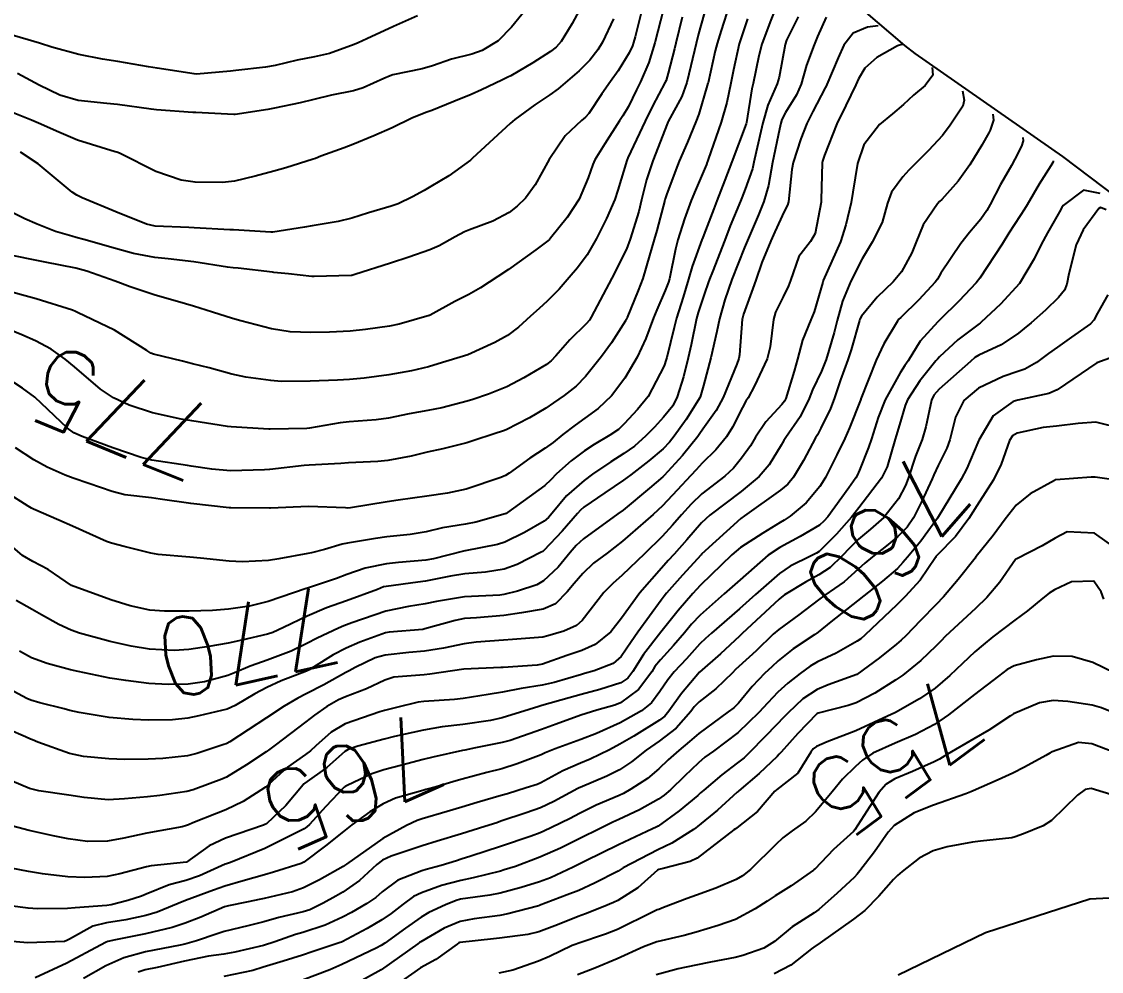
# Model space of a CAD drawing. Header units: metres. Extents: x 318500 to 325275, y 7408834 to 7428799.
# Drawn here: x 322456.4 to 322511.4, y 7422252.8 to 7422301.2 of the extents above; entities that cross this region are included whole.
import ezdxf
from ezdxf.enums import TextEntityAlignment as Align

# ---------------------------------------------------------------- set-up
doc = ezdxf.new("R2010")
doc.units = ezdxf.units.M
doc.header["$MEASUREMENT"] = 0
for name, color, linetype in [('Area', 45, 'Continuous'), ('Cotas', 45, 'Continuous'), ('Curvas de Nivel 1m', 11, 'Continuous'), ('Curvas de Nivel 5m', 15, 'Continuous'), ('Hidrografia', 140, 'Continuous'), ('Vias Primárias', 230, 'Continuous')]:
    doc.layers.add(name, color=color, linetype=linetype)
doc.styles.add('Style-STANDARD', font='STANDARD.shx')

msp = doc.modelspace()

# ---------------------------------------------------------------- linework, layer by layer
at = {"layer": 'Area'}
msp.add_lwpolyline([(322465.847, 7422328.513), (322476.306, 7422319.889), (322478.388, 7422318.605), (322488.464, 7422310.083), (322498.589, 7422302.351), (322501.37, 7422299.96), (322501.89, 7422299.551), (322509.418, 7422294.309), (322516.441, 7422288.995)], dxfattribs=at)
at = {"layer": 'Curvas de Nivel 1m', "flags": 128}
for points, elevation in [([(322491.314, 7422302.061), (322490.881, 7422300.558), (322490.763, 7422300.066), (322490.505, 7422298.916), (322490.3, 7422298.07), (322490.042, 7422297.36), (322489.34, 7422296.08), (322489.33, 7422296.059), (322489.309, 7422296.01), (322488.562, 7422294.091), (322488.248, 7422293.123), (322487.996, 7422292.099), (322487.847, 7422291.505), (322487.417, 7422290.107), (322487.225, 7422289.589), (322486.485, 7422288.121), (322486.039, 7422287.286), (322485.431, 7422286.136), (322485.334, 7422285.981), (322485.175, 7422285.792), (322484.341, 7422284.97), (322483.635, 7422284.155), (322483.397, 7422283.908), (322483.146, 7422283.721), (322482.005, 7422283.043), (322481.134, 7422282.585), (322480.202, 7422282.204), (322479.403, 7422281.939), (322479.125, 7422281.854), (322477.831, 7422281.522), (322477.117, 7422281.378), (322476.167, 7422281.202), (322475.111, 7422280.989), (322474.484, 7422280.905), (322473.108, 7422280.801), (322472.663, 7422280.748), (322471.102, 7422280.475), (322470.965, 7422280.459), (322469.101, 7422280.426), (322469.025, 7422280.428), (322467.102, 7422280.541), (322466.924, 7422280.56), (322465.107, 7422280.854), (322464.57, 7422280.946), (322463.113, 7422281.266), (322461.921, 7422281.645), (322461.123, 7422282.02), (322460.461, 7422282.467), (322459.141, 7422283.594), (322458.656, 7422283.998), (322457.95, 7422284.498), (322457.156, 7422284.923), (322456.45, 7422285.231), (322455.168, 7422285.749)], 776), ([(322488.083, 7422302.1), (322487.666, 7422300.399), (322487.586, 7422300.107), (322487.533, 7422299.942), (322487.362, 7422299.583), (322486.796, 7422298.671), (322486.413, 7422298.124), (322485.972, 7422297.489), (322485.315, 7422296.496), (322485.146, 7422296.308), (322484.928, 7422296.144), (322484.096, 7422295.358), (322483.29, 7422294.16), (322482.574, 7422292.867), (322482.091, 7422292.178), (322481.665, 7422291.773), (322481.249, 7422291.46), (322480.426, 7422291.018), (322479.235, 7422290.572), (322478.983, 7422290.473), (322478.505, 7422290.227), (322477.695, 7422289.766), (322477.223, 7422289.549), (322476.146, 7422289.183), (322475.216, 7422288.872), (322473.4, 7422288.297), (322473.257, 7422288.251), (322473.209, 7422288.244), (322471.325, 7422288.202), (322471.208, 7422288.204), (322470.032, 7422288.338), (322469.273, 7422288.411), (322469.211, 7422288.419), (322467.462, 7422288.626), (322467.213, 7422288.646), (322466.917, 7422288.679), (322465.215, 7422288.949), (322463.899, 7422289.101), (322463.217, 7422289.175), (322462.146, 7422289.373), (322461.222, 7422289.618), (322459.615, 7422290.087), (322459.227, 7422290.192), (322458.995, 7422290.25), (322458.176, 7422290.496), (322457.235, 7422290.869), (322456.616, 7422291.143), (322455.249, 7422291.789)], 779), ([(322494.872, 7422302.008), (322494.535, 7422301.166), (322494.104, 7422300.019), (322493.953, 7422299.429), (322493.668, 7422298.025), (322493.611, 7422297.751), (322493.324, 7422296.03), (322493.309, 7422295.968), (322492.582, 7422294.041), (322492.221, 7422293.101), (322491.819, 7422292.052), (322491.663, 7422291.645), (322491.237, 7422290.537), (322491.103, 7422290.191), (322491.054, 7422290.062), (322490.573, 7422288.71), (322490.388, 7422288.068), (322490.117, 7422287.15), (322489.774, 7422286.074), (322489.644, 7422285.604), (322489.272, 7422284.079), (322489.247, 7422283.981), (322489.146, 7422283.658), (322488.322, 7422282.092), (322487.787, 7422281.433), (322487.109, 7422280.697), (322486.813, 7422280.406), (322486.384, 7422280.121), (322485.577, 7422279.648), (322485.088, 7422279.332), (322484.412, 7422278.815), (322483.669, 7422278.154), (322483.372, 7422277.852), (322483.064, 7422277.569), (322481.178, 7422276.188), (322481.096, 7422276.142), (322481.049, 7422276.121), (322479.551, 7422275.704), (322479.041, 7422275.603), (322477.87, 7422275.4), (322477.035, 7422275.209), (322476.212, 7422275.073), (322475.03, 7422274.947), (322474.448, 7422274.86), (322473.025, 7422274.622), (322472.756, 7422274.571), (322471.856, 7422274.312), (322471.202, 7422274.133), (322471.017, 7422274.094), (322469.526, 7422273.829), (322469.011, 7422273.751), (322467.693, 7422273.686), (322467.01, 7422273.706), (322465.541, 7422273.866), (322465.013, 7422273.92), (322463.39, 7422274.049), (322463.015, 7422274.112), (322461.661, 7422274.45), (322461.022, 7422274.623), (322460.773, 7422274.713), (322459.035, 7422275.5), (322458.347, 7422275.798), (322457.048, 7422276.362), (322456.951, 7422276.414), (322456.787, 7422276.514), (322455.712, 7422277.186)], 773), ([(322489.106, 7422301.803), (322488.662, 7422300.091), (322488.358, 7422299.092), (322487.937, 7422298.101), (322487.741, 7422297.697), (322487.321, 7422296.858), (322487.043, 7422296.385), (322486.87, 7422296.117), (322486.119, 7422294.948), (322485.621, 7422294.135), (322485.518, 7422293.905), (322485.276, 7422293.227), (322484.957, 7422292.451), (322484.81, 7422292.144), (322484.201, 7422291.196), (322483.359, 7422290.159), (322483.3, 7422290.088), (322483.229, 7422290.023), (322482.611, 7422289.556), (322481.214, 7422288.555), (322480.684, 7422288.198), (322479.791, 7422287.621), (322479.196, 7422287.289), (322478.494, 7422286.923), (322477.236, 7422286.239), (322477.2, 7422286.22), (322477.18, 7422286.214), (322475.662, 7422285.774), (322475.171, 7422285.674), (322473.949, 7422285.508), (322473.167, 7422285.423), (322472.113, 7422285.363), (322471.166, 7422285.355), (322470.113, 7422285.388), (322469.168, 7422285.531), (322467.605, 7422285.942), (322467.175, 7422286.069), (322466.154, 7422286.39), (322465.184, 7422286.693), (322464.79, 7422286.802), (322463.193, 7422287.268), (322461.974, 7422287.673), (322461.202, 7422287.959), (322459.772, 7422288.474), (322459.211, 7422288.623), (322457.647, 7422288.936), (322457.215, 7422289.02), (322455.965, 7422289.276)], 778), ([(322485.045, 7422302.143), (322484.461, 7422301.068), (322483.893, 7422300.155), (322483.645, 7422299.878), (322483.362, 7422299.659), (322482.452, 7422299.075), (322481.343, 7422298.419), (322481.191, 7422298.344), (322480.888, 7422298.197), (322479.852, 7422297.692), (322479.329, 7422297.469), (322478.444, 7422297.108), (322477.316, 7422296.648), (322477.019, 7422296.54), (322476.297, 7422296.255), (322475.305, 7422295.771), (322474.375, 7422295.358), (322473.296, 7422294.919), (322472.852, 7422294.747), (322471.678, 7422294.316), (322471.398, 7422294.21), (322471.288, 7422294.174), (322469.891, 7422293.731), (322469.278, 7422293.557), (322468.332, 7422293.306), (322467.27, 7422293.055), (322466.668, 7422292.987), (322465.269, 7422293.007), (322464.571, 7422293.11), (322463.277, 7422293.552), (322461.462, 7422294.457), (322461.35, 7422294.519), (322461.291, 7422294.533), (322461.199, 7422294.552), (322459.297, 7422295.145), (322458.345, 7422295.538), (322457.305, 7422296.005), (322456.942, 7422296.151), (322456.024, 7422296.529)], 781), ([(322482.433, 7422302.174), (322481.377, 7422300.884), (322480.692, 7422300.2), (322479.878, 7422299.696), (322479.359, 7422299.513), (322478.324, 7422299.262), (322477.35, 7422298.929), (322476.826, 7422298.77), (322475.343, 7422298.465), (322475.195, 7422298.419), (322474.884, 7422298.277), (322473.822, 7422297.803), (322473.33, 7422297.655), (322472.215, 7422297.422), (322471.323, 7422297.211), (322470.616, 7422297.035), (322469.316, 7422296.76), (322468.966, 7422296.704), (322467.311, 7422296.448), (322467.244, 7422296.447), (322465.312, 7422296.539), (322465.162, 7422296.552), (322463.314, 7422296.683), (322463.033, 7422296.716), (322461.317, 7422296.954), (322460.777, 7422297.006), (322459.32, 7422297.15), (322458.388, 7422297.43), (322457.332, 7422297.946), (322456.242, 7422298.526)], 782), ([(322490.061, 7422301.396), (322489.734, 7422300.076), (322489.662, 7422299.781), (322489.347, 7422298.554), (322489.24, 7422298.183), (322489.199, 7422298.082), (322488.547, 7422296.866), (322488.17, 7422296.097), (322487.291, 7422294.235), (322487.242, 7422294.111), (322486.79, 7422292.594), (322486.631, 7422292.119), (322486.214, 7422291.157), (322485.706, 7422290.133), (322485.222, 7422289.302), (322484.724, 7422288.636), (322484.307, 7422288.149), (322483.796, 7422287.56), (322483.192, 7422286.942), (322482.781, 7422286.571), (322482.341, 7422286.173), (322481.73, 7422285.623), (322481.165, 7422285.196), (322480.52, 7422284.839), (322479.15, 7422284.22), (322477.634, 7422283.747), (322477.144, 7422283.602), (322476.28, 7422283.391), (322475.139, 7422283.188), (322473.874, 7422283.026), (322473.137, 7422282.957), (322472.524, 7422282.918), (322471.136, 7422282.878), (322469.653, 7422282.86), (322469.135, 7422282.9), (322467.849, 7422283.081), (322467.138, 7422283.229), (322465.987, 7422283.546), (322465.144, 7422283.763), (322464.626, 7422283.889), (322463.148, 7422284.245), (322463.018, 7422284.302), (322462.812, 7422284.435), (322461.165, 7422285.476), (322459.282, 7422286.375), (322459.179, 7422286.419), (322459.034, 7422286.482), (322457.188, 7422287.058), (322456.448, 7422287.265), (322455.196, 7422287.598)], 777), ([(322476.595, 7422301.465), (322475.377, 7422300.921), (322474.018, 7422300.29), (322473.569, 7422300.095), (322473.366, 7422300.011), (322472.118, 7422299.553), (322471.356, 7422299.38), (322470.473, 7422299.213), (322469.349, 7422298.94), (322468.853, 7422298.852), (322467.345, 7422298.684), (322467.071, 7422298.656), (322465.342, 7422298.504), (322465.234, 7422298.51), (322463.346, 7422298.798), (322462.906, 7422298.877), (322461.35, 7422299.139), (322460.566, 7422299.254), (322459.355, 7422299.493), (322457.988, 7422299.873), (322457.363, 7422300.068), (322455.794, 7422300.534)], 783), ([(322495.961, 7422301.417), (322495.372, 7422300.221), (322495.298, 7422300.001), (322495.001, 7422298.35), (322494.889, 7422298.007), (322494.421, 7422296.916), (322494.167, 7422296.017), (322493.819, 7422294.546), (322493.71, 7422294.024), (322493.631, 7422293.678), (322493.269, 7422292.639), (322493.095, 7422292.2), (322493.026, 7422292.034), (322492.506, 7422290.776), (322492.221, 7422290.045), (322491.593, 7422288.433), (322491.448, 7422288.056), (322491.386, 7422287.879), (322491.199, 7422287.339), (322490.876, 7422286.372), (322490.792, 7422286.064), (322490.508, 7422284.719), (322490.361, 7422284.068), (322490.126, 7422283.085), (322489.809, 7422282.073), (322489.575, 7422281.624), (322489.114, 7422281.036), (322488.654, 7422280.54), (322488.216, 7422280.093), (322487.627, 7422279.567), (322487.086, 7422279.186), (322486.426, 7422278.774), (322485.502, 7422278.134), (322485.067, 7422277.813), (322484.171, 7422277.037), (322483.438, 7422276.156), (322483.263, 7422275.941), (322483.044, 7422275.752), (322482.033, 7422275.177), (322481.027, 7422274.686), (322480.654, 7422274.567), (322479.02, 7422274.245), (322478.997, 7422274.243), (322478.932, 7422274.221), (322477.412, 7422273.838), (322477.013, 7422273.77), (322475.623, 7422273.649), (322475.01, 7422273.582), (322473.932, 7422273.36), (322473.001, 7422273.029), (322472.468, 7422272.835), (322470.99, 7422272.34), (322470.933, 7422272.321), (322468.983, 7422271.666), (322468.035, 7422271.418), (322466.979, 7422271.262), (322466.165, 7422271.202), (322464.978, 7422271.165), (322463.721, 7422271.162), (322462.978, 7422271.223), (322461.966, 7422271.431), (322460.983, 7422271.744), (322458.99, 7422272.48), (322457.789, 7422273.286), (322457.008, 7422273.691), (322456.498, 7422274.004), (322455.887, 7422274.527)], 772), ([(322493.383, 7422301.32), (322492.962, 7422300.036), (322492.669, 7422298.721), (322492.54, 7422298.042), (322492.323, 7422297.047), (322492.039, 7422296.049), (322491.385, 7422294.152), (322491.351, 7422294.059), (322491.334, 7422294.015), (322491.288, 7422293.9), (322490.737, 7422292.597), (322490.523, 7422292.067), (322490.176, 7422291.14), (322489.836, 7422290.074), (322489.711, 7422289.59), (322489.409, 7422288.078), (322489.367, 7422287.919), (322489.201, 7422287.492), (322488.762, 7422286.511), (322488.596, 7422286.089), (322488.211, 7422285.047), (322487.765, 7422284.101), (322487.139, 7422283.03), (322486.456, 7422282.12), (322485.775, 7422281.475), (322485.113, 7422280.985), (322484.616, 7422280.636), (322483.993, 7422280.151), (322483.495, 7422279.754), (322483.089, 7422279.457), (322482.305, 7422278.948), (322481.255, 7422278.187), (322481.069, 7422278.069), (322480.836, 7422277.962), (322479.062, 7422277.378), (322478.118, 7422277.17), (322477.058, 7422277.013), (322475.613, 7422276.819), (322475.055, 7422276.737), (322473.187, 7422276.433), (322473.051, 7422276.417), (322472.932, 7422276.421), (322471.052, 7422276.491), (322469.118, 7422276.416), (322469.051, 7422276.414), (322467.09, 7422276.419), (322467.05, 7422276.418), (322467.008, 7422276.423), (322465.052, 7422276.639), (322463.503, 7422276.871), (322463.055, 7422276.934), (322461.701, 7422277.095), (322461.058, 7422277.253), (322459.871, 7422277.662), (322459.065, 7422277.941), (322458.667, 7422278.087), (322457.74, 7422278.5), (322457.075, 7422278.862), (322456.134, 7422279.475)], 774), ([(322497.384, 7422301.406), (322496.952, 7422300.407), (322496.767, 7422299.986), (322496.392, 7422298.952), (322496.12, 7422297.992), (322495.884, 7422297.442), (322495.318, 7422296.541), (322495.131, 7422296.185), (322495.074, 7422296.004), (322495.005, 7422295.703), (322494.661, 7422294.009), (322494.453, 7422292.832), (322494.221, 7422292.016), (322493.937, 7422291.333), (322493.381, 7422290.028), (322493.226, 7422289.674), (322492.579, 7422288.039), (322492.233, 7422287.006), (322491.966, 7422286.048), (322491.823, 7422285.398), (322491.519, 7422284.054), (322491.136, 7422282.657), (322491.013, 7422282.18), (322490.967, 7422282.062), (322490.254, 7422280.927), (322489.659, 7422280.074), (322489.411, 7422279.761), (322489.09, 7422279.43), (322488.361, 7422278.81), (322487.442, 7422278.104), (322487.067, 7422277.83), (322486.13, 7422277.193), (322485.053, 7422276.461), (322484.879, 7422276.314), (322484.729, 7422276.143), (322483.953, 7422275.234), (322483.021, 7422274.248), (322482.974, 7422274.208), (322482.883, 7422274.162), (322481.656, 7422273.534), (322481.007, 7422273.308), (322480.049, 7422273.16), (322479.003, 7422273.066), (322478.276, 7422272.953), (322476.997, 7422272.699), (322476.599, 7422272.643), (322474.992, 7422272.43), (322474.864, 7422272.4), (322474.563, 7422272.276), (322472.984, 7422271.686), (322471.96, 7422271.331), (322470.976, 7422270.915), (322469.778, 7422270.338), (322469.226, 7422270.086), (322468.965, 7422270), (322467.645, 7422269.685), (322466.957, 7422269.533), (322465.973, 7422269.372), (322464.952, 7422269.208), (322464.205, 7422269.157), (322462.952, 7422269.234), (322462.017, 7422269.381), (322460.958, 7422269.629), (322459.386, 7422270.054), (322458.966, 7422270.196), (322458.337, 7422270.489), (322457.455, 7422270.983), (322456.977, 7422271.26), (322456.165, 7422271.705)], 771), ([(322501.27, 7422300.01), (322501.235, 7422300), (322501.021, 7422299.933), (322499.957, 7422299.348), (322499.353, 7422298.804), (322499.033, 7422298.266), (322498.898, 7422297.957), (322498.389, 7422296.899), (322497.922, 7422295.971), (322497.294, 7422294.377), (322497.2, 7422294.072), (322497.183, 7422293.981), (322497.137, 7422292.107), (322497.127, 7422291.981), (322496.827, 7422290.393), (322496.585, 7422289.986), (322495.994, 7422289.221), (322495.569, 7422287.996), (322495.477, 7422287.727), (322495.198, 7422287.169), (322494.809, 7422286.382), (322494.701, 7422286.007), (322494.542, 7422284.627), (322494.39, 7422284.011), (322493.744, 7422282.628), (322493.418, 7422282.026), (322493.302, 7422281.853), (322493.123, 7422281.536), (322492.618, 7422280.527), (322492.312, 7422280.042), (322491.763, 7422279.377), (322491.08, 7422278.694), (322490.773, 7422278.365), (322490.506, 7422278.066), (322489.81, 7422277.325), (322489.055, 7422276.536), (322488.582, 7422276.087), (322487.029, 7422274.727), (322486.233, 7422274.122), (322485.539, 7422273.606), (322485.004, 7422273.08), (322484.568, 7422272.573), (322484.211, 7422272.148), (322483.604, 7422271.533), (322482.981, 7422271.262), (322481.888, 7422271.085), (322480.978, 7422270.952), (322479.594, 7422270.828), (322478.976, 7422270.787), (322478.501, 7422270.699), (322476.97, 7422270.262), (322476.866, 7422270.242), (322475.142, 7422270.093), (322474.967, 7422270.059), (322473.663, 7422269.586), (322472.955, 7422269.281), (322472.306, 7422268.95), (322471.29, 7422268.316), (322471.073, 7422268.184), (322470.937, 7422268.12), (322469.65, 7422267.619), (322468.924, 7422267.281), (322468.313, 7422266.966), (322467.318, 7422266.374), (322466.908, 7422266.186), (322465.465, 7422265.833), (322464.903, 7422265.72), (322464.131, 7422265.64), (322462.902, 7422265.625), (322462.106, 7422265.646), (322460.903, 7422265.76), (322459.368, 7422266.012), (322458.906, 7422266.113), (322458.611, 7422266.188), (322457.367, 7422266.503), (322456.912, 7422266.633), (322456.711, 7422266.715), (322454.927, 7422267.665)], 769), ([(322502.78, 7422298.84), (322502.811, 7422298.445), (322502.416, 7422297.914), (322501.832, 7422297.423), (322501.325, 7422296.955), (322500.764, 7422296.483), (322500.096, 7422295.938), (322499.299, 7422294.897), (322498.978, 7422293.955), (322498.74, 7422292.486), (322498.649, 7422291.959), (322498.379, 7422290.827), (322498.111, 7422289.967), (322497.233, 7422288.002), (322497.225, 7422287.98), (322497.209, 7422287.919), (322496.773, 7422286.397), (322496.599, 7422285.986), (322496.188, 7422284.966), (322495.927, 7422283.992), (322495.752, 7422283.385), (322495.332, 7422281.998), (322495.271, 7422281.856), (322495.125, 7422281.677), (322494.322, 7422280.802), (322493.792, 7422280.02), (322493.528, 7422279.589), (322493.084, 7422278.946), (322492.675, 7422278.437), (322492.234, 7422278.043), (322491.061, 7422277.135), (322490.508, 7422276.613), (322490.023, 7422276.07), (322489.568, 7422275.549), (322489.033, 7422274.969), (322488.149, 7422274.093), (322487.003, 7422273), (322486.531, 7422272.583), (322486.071, 7422272.124), (322484.976, 7422270.698), (322484.685, 7422270.431), (322484.043, 7422270.149), (322483.217, 7422269.907), (322482.965, 7422269.85), (322481.425, 7422269.721), (322480.962, 7422269.689), (322479.578, 7422269.593), (322478.959, 7422269.509), (322477.908, 7422269.278), (322476.953, 7422269.125), (322476.148, 7422269.056), (322474.95, 7422268.934), (322474.44, 7422268.785), (322473.425, 7422268.293), (322473.106, 7422268.129), (322472.936, 7422268.04), (322471.817, 7422267.42), (322470.92, 7422266.953), (322470.495, 7422266.747), (322469.799, 7422266.337), (322468.904, 7422265.734), (322467.037, 7422264.523), (322466.891, 7422264.436), (322466.85, 7422264.42), (322466.734, 7422264.382), (322465.36, 7422263.918), (322464.881, 7422263.802), (322463.627, 7422263.671), (322462.878, 7422263.635), (322461.702, 7422263.623), (322460.878, 7422263.644), (322459.591, 7422263.762), (322458.882, 7422263.921), (322457.275, 7422264.504), (322456.998, 7422264.615), (322456.891, 7422264.656), (322456.641, 7422264.764), (322454.9, 7422265.51)], 768), ([(322504.32, 7422297.65), (322504.408, 7422297.168), (322504.341, 7422296.869), (322503.699, 7422295.894), (322503.305, 7422295.375), (322502.588, 7422294.617), (322501.894, 7422293.914), (322501.598, 7422293.605), (322501.28, 7422293.271), (322500.706, 7422292.491), (322500.506, 7422291.931), (322500.229, 7422290.952), (322499.721, 7422289.943), (322499.221, 7422289.098), (322498.634, 7422287.959), (322498.221, 7422286.938), (322497.952, 7422285.968), (322497.797, 7422285.344), (322497.381, 7422283.977), (322497.144, 7422283.382), (322496.692, 7422282.427), (322496.515, 7422281.986), (322496.056, 7422281.051), (322495.333, 7422279.998), (322495.237, 7422279.859), (322495.094, 7422279.612), (322494.477, 7422278.611), (322493.98, 7422278.016), (322493.062, 7422277.253), (322491.47, 7422276.054), (322491.044, 7422275.656), (322490.292, 7422274.806), (322489.652, 7422274.074), (322489.353, 7422273.739), (322489.009, 7422273.364), (322487.907, 7422272.096), (322486.977, 7422270.814), (322486.431, 7422270.118), (322485.626, 7422269.464), (322484.955, 7422269.163), (322484.188, 7422268.911), (322482.945, 7422268.472), (322482.686, 7422268.421), (322480.942, 7422268.299), (322480.838, 7422268.295), (322478.94, 7422268.22), (322477.218, 7422267.955), (322476.935, 7422267.925), (322475.394, 7422267.802), (322474.931, 7422267.659), (322473.996, 7422267.212), (322472.918, 7422266.806), (322472.569, 7422266.649), (322471.977, 7422266.309), (322471.344, 7422265.877), (322470.902, 7422265.529), (322469.34, 7422264.343), (322469.083, 7422264.151), (322468.885, 7422264.004), (322467.896, 7422263.343), (322466.865, 7422262.723), (322466.634, 7422262.612), (322466.034, 7422262.388), (322465.182, 7422262.07), (322464.854, 7422261.985), (322463.486, 7422261.785), (322462.849, 7422261.722), (322461.684, 7422261.611), (322460.847, 7422261.569), (322459.634, 7422261.682), (322458.85, 7422261.804), (322457.328, 7422262.028), (322456.855, 7422262.149), (322455.97, 7422262.519)], 767), ([(322505.86, 7422296.47), (322505.895, 7422296.148), (322505.729, 7422295.654), (322505.655, 7422295.518), (322505.3, 7422294.881), (322504.693, 7422293.879), (322504.108, 7422293.057), (322503.263, 7422292.119), (322503.154, 7422292.009), (322503.057, 7422291.902), (322502.324, 7422290.829), (322501.951, 7422289.913), (322501.742, 7422289.397), (322501.215, 7422288.434), (322500.794, 7422287.926), (322499.983, 7422287.153), (322499.184, 7422286.183), (322499.102, 7422286.03), (322499.078, 7422285.952), (322498.65, 7422284.465), (322498.484, 7422283.96), (322498.118, 7422282.944), (322497.794, 7422281.97), (322497.606, 7422281.49), (322497.107, 7422280.473), (322496.938, 7422280.146), (322496.85, 7422279.982), (322496.239, 7422278.832), (322495.729, 7422277.993), (322495.431, 7422277.631), (322495.063, 7422277.319), (322493.23, 7422276.027), (322493.048, 7422275.885), (322491.038, 7422274.06), (322491.02, 7422274.041), (322490.074, 7422272.999), (322489.268, 7422272.077), (322489.139, 7422271.928), (322488.986, 7422271.726), (322487.799, 7422270.098), (322487.457, 7422269.608), (322486.951, 7422268.864), (322486.555, 7422268.507), (322485.581, 7422268.13), (322485.087, 7422267.988), (322484.937, 7422267.946), (322483.55, 7422267.534), (322482.929, 7422267.4), (322481.866, 7422267.236), (322480.923, 7422267.053), (322480.194, 7422266.928), (322478.918, 7422266.723), (322478.475, 7422266.666), (322476.915, 7422266.566), (322476.629, 7422266.529), (322475.516, 7422266.261), (322474.908, 7422266.108), (322474.68, 7422266.046), (322472.901, 7422265.431), (322472.194, 7422265.01), (322471.425, 7422264.315), (322471.145, 7422264.059), (322470.883, 7422263.866), (322469.983, 7422263.224), (322469.009, 7422262.348), (322468.936, 7422262.271), (322468.858, 7422262.204), (322467.726, 7422261.488), (322466.84, 7422261.057), (322466.355, 7422260.867), (322465.166, 7422260.397), (322464.931, 7422260.297), (322464.829, 7422260.255), (322464.621, 7422260.196), (322462.824, 7422259.872), (322461.648, 7422259.616), (322460.82, 7422259.464), (322459.805, 7422259.45), (322458.821, 7422259.583), (322458.059, 7422259.728), (322456.825, 7422260.001), (322454.83, 7422260.53)], 766), ([(322508.94, 7422294.09), (322508.941, 7422294.059), (322508.925, 7422294.008), (322508.815, 7422293.827), (322508.22, 7422292.892), (322507.607, 7422291.845), (322507.479, 7422291.625), (322507.252, 7422291.281), (322506.687, 7422290.4), (322506.34, 7422289.853), (322505.212, 7422288.112), (322505.024, 7422287.873), (322504.139, 7422286.943), (322503.182, 7422286.003), (322503.129, 7422285.953), (322503.075, 7422285.901), (322502.166, 7422284.909), (322501.554, 7422283.916), (322501.395, 7422283.67), (322501.144, 7422283.299), (322500.385, 7422281.931), (322500.028, 7422281.025), (322499.685, 7422279.941), (322499.535, 7422279.502), (322499.076, 7422278.338), (322498.957, 7422278.067), (322498.895, 7422277.953), (322498.546, 7422277.439), (322497.466, 7422275.974), (322497.275, 7422275.748), (322497.044, 7422275.552), (322496.056, 7422274.968), (322495.026, 7422274.403), (322494.441, 7422274.009), (322493.001, 7422272.764), (322492.197, 7422272.042), (322490.979, 7422270.96), (322490.534, 7422270.505), (322490.175, 7422270.068), (322489.612, 7422269.421), (322488.949, 7422268.694), (322488.675, 7422268.353), (322488.506, 7422268.087), (322487.84, 7422267.183), (322486.916, 7422266.498), (322486.64, 7422266.388), (322485.724, 7422266.128), (322484.907, 7422265.866), (322483.641, 7422265.414), (322482.9, 7422265.146), (322481.302, 7422264.591), (322480.893, 7422264.477), (322479.546, 7422264.21), (322479.006, 7422264.101), (322478.888, 7422264.079), (322477.378, 7422263.74), (322476.881, 7422263.615), (322475.796, 7422263.337), (322474.872, 7422263.094), (322474.266, 7422262.882), (322473.005, 7422262.298), (322472.912, 7422262.247), (322472.859, 7422262.204), (322471.921, 7422261.232), (322471.103, 7422260.317), (322470.963, 7422260.184), (322470.828, 7422260.095), (322470.348, 7422259.85), (322468.817, 7422259.096), (322467.069, 7422258.376), (322466.878, 7422258.31), (322466.809, 7422258.286), (322465.501, 7422257.692), (322464.796, 7422257.465), (322463.96, 7422257.245), (322462.785, 7422256.759), (322462.553, 7422256.663), (322461.855, 7422256.439), (322461.001, 7422256.224), (322460.776, 7422256.195), (322459.178, 7422256.07), (322458.773, 7422256.031), (322457.262, 7422256.013), (322456.773, 7422256.047), (322455.03, 7422256.273)], 764), ([(322511.33, 7422292.42), (322510.486, 7422292.588), (322509.443, 7422291.817), (322509.372, 7422291.704), (322509.255, 7422291.487), (322508.645, 7422290.422), (322508.326, 7422289.829), (322507.964, 7422289.091), (322507.231, 7422287.84), (322506.255, 7422286.793), (322505.281, 7422285.868), (322505.221, 7422285.828), (322505.179, 7422285.796), (322504.082, 7422284.971), (322503.153, 7422284.116), (322503.053, 7422283.999), (322502.972, 7422283.902), (322502.156, 7422282.894), (322501.519, 7422281.916), (322501.403, 7422281.64), (322501.111, 7422280.649), (322500.942, 7422280.083), (322500.9, 7422279.923), (322500.496, 7422278.511), (322500.205, 7422277.933), (322499.055, 7422276.42), (322498.678, 7422275.956), (322497.918, 7422275.085), (322497.023, 7422274.211), (322496.887, 7422274.116), (322496.627, 7422273.984), (322495.555, 7422273.452), (322495.006, 7422273.083), (322493.79, 7422272.018), (322492.983, 7422271.289), (322491.552, 7422270.051), (322491.243, 7422269.779), (322490.962, 7422269.5), (322490.272, 7422268.745), (322489.654, 7422268.073), (322489.33, 7422267.68), (322488.925, 7422267.071), (322488.5, 7422266.503), (322487.99, 7422266.094), (322486.904, 7422265.479), (322485.704, 7422264.934), (322484.895, 7422264.639), (322484.53, 7422264.507), (322483.589, 7422264.153), (322483.092, 7422263.953), (322482.886, 7422263.863), (322481.667, 7422263.39), (322480.874, 7422263.142), (322480.124, 7422262.948), (322478.866, 7422262.615), (322478.562, 7422262.526), (322477.542, 7422262.233), (322477.013, 7422262.083), (322476.857, 7422262.042), (322475.467, 7422261.645), (322474.846, 7422261.367), (322474.172, 7422260.948), (322473.249, 7422260.294), (322472.827, 7422259.961), (322471.912, 7422259.216), (322470.811, 7422258.388), (322470.678, 7422258.322), (322469.261, 7422257.885), (322468.801, 7422257.747), (322467.723, 7422257.439), (322466.792, 7422257.179), (322466.202, 7422256.972), (322464.781, 7422256.435), (322464.757, 7422256.424), (322464.697, 7422256.401), (322463.347, 7422255.846), (322462.769, 7422255.68), (322461.745, 7422255.46), (322460.763, 7422255.306), (322460.077, 7422255.143), (322458.878, 7422254.478), (322458.749, 7422254.401), (322458.628, 7422254.361), (322456.748, 7422254.287), (322454.818, 7422254.461)], 763), ([(322511.639, 7422291.594), (322511.344, 7422291.704), (322511.258, 7422291.667), (322510.471, 7422290.573), (322510.11, 7422289.807), (322509.731, 7422288.328), (322509.64, 7422287.814), (322509.514, 7422287.507), (322509.2, 7422287.139), (322508.538, 7422286.479), (322507.822, 7422285.834), (322507.464, 7422285.549), (322507.172, 7422285.324), (322506.287, 7422284.73), (322505.155, 7422284.199), (322504.952, 7422284.074), (322504.725, 7422283.876), (322503.136, 7422282.458), (322502.869, 7422282.167), (322502.739, 7422281.904), (322502.461, 7422280.556), (322502.265, 7422279.908), (322501.936, 7422279.063), (322501.558, 7422277.915), (322501.422, 7422277.561), (322501.06, 7422276.881), (322500.315, 7422275.931), (322499.636, 7422275.346), (322499.033, 7422274.837), (322498.59, 7422274.393), (322498.185, 7422273.963), (322497.587, 7422273.396), (322497.005, 7422273.009), (322496.339, 7422272.647), (322495.271, 7422271.997), (322495.104, 7422271.883), (322494.988, 7422271.784), (322493.112, 7422270.028), (322493.04, 7422269.958), (322492.968, 7422269.892), (322492.002, 7422268.997), (322490.94, 7422268.06), (322490.024, 7422266.969), (322489.387, 7422266.075), (322489.17, 7422265.815), (322488.905, 7422265.613), (322487.597, 7422264.8), (322486.893, 7422264.398), (322486.355, 7422264.118), (322485.376, 7422263.639), (322484.879, 7422263.423), (322483.987, 7422263.035), (322482.864, 7422262.436), (322482.676, 7422262.35), (322482.121, 7422262.171), (322481.166, 7422261.874), (322480.854, 7422261.783), (322479.624, 7422261.432), (322478.845, 7422261.193), (322478.098, 7422260.97), (322476.835, 7422260.606), (322476.57, 7422260.508), (322476.025, 7422260.252), (322474.823, 7422259.596), (322472.975, 7422258.298), (322472.884, 7422258.223), (322472.808, 7422258.172), (322471.608, 7422257.501), (322470.791, 7422257.082), (322470.23, 7422256.886), (322468.783, 7422256.545), (322468.621, 7422256.513), (322467.892, 7422256.363), (322466.979, 7422256.175), (322466.776, 7422256.112), (322465.559, 7422255.598), (322464.763, 7422255.286), (322464.103, 7422255.067), (322462.755, 7422254.738), (322462.499, 7422254.688), (322461.225, 7422254.445), (322460.835, 7422254.363), (322460.749, 7422254.327), (322460.457, 7422254.164), (322458.738, 7422253.249), (322457.13, 7422252.504)], 762), ([(322511.717, 7422287.27), (322511.188, 7422286.329), (322511.004, 7422285.971), (322510.843, 7422285.795), (322509.864, 7422285.115), (322509.162, 7422284.61), (322508.707, 7422284.274), (322508.086, 7422283.831), (322507.494, 7422283.489), (322507.145, 7422283.359), (322506.396, 7422283.105), (322505.137, 7422282.52), (322504.385, 7422281.881), (322503.959, 7422281.045), (322503.682, 7422279.891), (322503.53, 7422279.457), (322503.08, 7422278.577), (322502.862, 7422278.113), (322502.772, 7422277.903), (322502.236, 7422276.73), (322501.825, 7422275.912), (322501.51, 7422275.448), (322501.036, 7422274.961), (322500.46, 7422274.497), (322499.749, 7422273.939), (322499.348, 7422273.612), (322499.01, 7422273.301), (322498.293, 7422272.668), (322497.31, 7422271.975), (322496.988, 7422271.75), (322495.988, 7422270.982), (322494.972, 7422270.24), (322494.694, 7422270.004), (322493.82, 7422269.154), (322492.945, 7422268.35), (322492.776, 7422268.199), (322492.612, 7422268.035), (322491.765, 7422267.21), (322490.917, 7422266.551), (322490.671, 7422266.305), (322490.492, 7422266.064), (322489.759, 7422265.214), (322488.895, 7422264.549), (322488.229, 7422264.09), (322487.48, 7422263.502), (322486.875, 7422263.1), (322486.219, 7422262.771), (322484.861, 7422262.199), (322484.819, 7422262.182), (322484.748, 7422262.141), (322483.527, 7422261.476), (322482.845, 7422261.162), (322482.113, 7422260.899), (322480.834, 7422260.473), (322480.625, 7422260.402), (322480.019, 7422260.202), (322478.826, 7422259.829), (322477.586, 7422259.469), (322476.82, 7422259.229), (322475.253, 7422258.702), (322474.812, 7422258.5), (322474.514, 7422258.274), (322473.633, 7422257.452), (322472.788, 7422256.865), (322472.428, 7422256.661), (322471.798, 7422256.31), (322471.117, 7422255.975), (322470.773, 7422255.862), (322469.531, 7422255.577), (322468.765, 7422255.364), (322467.965, 7422255.159), (322466.757, 7422254.86), (322466.392, 7422254.739), (322465.35, 7422254.391), (322464.748, 7422254.225), (322464.517, 7422254.172), (322462.744, 7422253.822), (322461.65, 7422253.532), (322460.737, 7422253.124), (322459.598, 7422252.467)], 761), ([(322512.41, 7422280.471), (322511.115, 7422280.787), (322510.202, 7422280.715), (322509.112, 7422280.588), (322508.426, 7422280.511), (322507.106, 7422280.232), (322506.86, 7422280.088), (322506.718, 7422279.846), (322506.286, 7422278.648), (322505.897, 7422277.858), (322505.057, 7422276.525), (322504.643, 7422275.876), (322503.961, 7422274.961), (322503.021, 7422273.996), (322502.974, 7422273.947), (322502.945, 7422273.901), (322502.165, 7422272.746), (322501.41, 7422271.916), (322501.198, 7422271.707), (322500.986, 7422271.497), (322499.356, 7422269.944), (322499.15, 7422269.765), (322498.965, 7422269.638), (322497.886, 7422269.036), (322496.949, 7422268.586), (322496.568, 7422268.361), (322496.064, 7422267.989), (322495.428, 7422267.5), (322494.926, 7422267.046), (322494.415, 7422266.51), (322493.965, 7422266.014), (322492.9, 7422264.99), (322491.647, 7422264.049), (322491.208, 7422263.733), (322490.881, 7422263.453), (322490.171, 7422262.767), (322489.456, 7422262.074), (322489.137, 7422261.796), (322488.853, 7422261.595), (322487.885, 7422261.054), (322486.837, 7422260.564), (322486.525, 7422260.424), (322485.912, 7422260.124), (322484.824, 7422259.575), (322483.862, 7422259.107), (322482.815, 7422258.64), (322481.571, 7422258.179), (322481, 7422257.994), (322480.806, 7422257.94), (322479.419, 7422257.593), (322478.799, 7422257.462), (322477.819, 7422257.206), (322476.789, 7422256.837), (322476.391, 7422256.641), (322475.857, 7422256.254), (322475.252, 7422255.784), (322474.768, 7422255.457), (322474.025, 7422255.017), (322472.751, 7422254.334), (322472.724, 7422254.327), (322472.658, 7422254.301), (322471.236, 7422253.824), (322470.743, 7422253.659), (322469.763, 7422253.357), (322468.737, 7422253.045), (322468.204, 7422252.887), (322466.732, 7422252.578)], 759), ([(322512.635, 7422277.767), (322511.073, 7422277.982), (322510.875, 7422277.991), (322509.071, 7422277.855), (322509.046, 7422277.845), (322509.001, 7422277.821), (322507.762, 7422277.134), (322507.057, 7422276.569), (322506.489, 7422275.848), (322505.883, 7422275.012), (322505.021, 7422273.942), (322504.989, 7422273.902), (322504.963, 7422273.871), (322504.11, 7422272.777), (322503.353, 7422271.895), (322502.986, 7422271.509), (322502.19, 7422270.696), (322501.436, 7422269.915), (322501.197, 7422269.687), (322500.963, 7422269.483), (322500.092, 7422268.794), (322498.94, 7422267.95), (322497.487, 7422267.417), (322496.928, 7422267.186), (322496.197, 7422266.711), (322495.446, 7422265.995), (322495.185, 7422265.719), (322494.904, 7422265.427), (322493.531, 7422264.02), (322493.205, 7422263.705), (322492.881, 7422263.443), (322492.073, 7422262.841), (322491.152, 7422262.056), (322490.997, 7422261.919), (322490.856, 7422261.793), (322489.911, 7422261.002), (322488.832, 7422260.23), (322488.735, 7422260.177), (322488.544, 7422260.084), (322486.822, 7422259.274), (322485.127, 7422258.449), (322484.812, 7422258.294), (322484.71, 7422258.242), (322484.504, 7422258.143), (322483.353, 7422257.603), (322482.798, 7422257.388), (322481.866, 7422257.102), (322480.789, 7422256.819), (322480.27, 7422256.716), (322478.784, 7422256.502), (322478.561, 7422256.445), (322478.02, 7422256.228), (322477.171, 7422255.839), (322476.77, 7422255.6), (322475.972, 7422255.041), (322474.921, 7422254.267), (322474.749, 7422254.152), (322474.488, 7422254.014), (322472.739, 7422253.178), (322472.123, 7422252.92), (322470.731, 7422252.381)], 758), ([(322512.966, 7422273.761), (322511.04, 7422275.13), (322509.65, 7422275.202), (322509.036, 7422274.885), (322508.369, 7422274.488), (322507.079, 7422273.839), (322507.038, 7422273.821), (322507.019, 7422273.798), (322506.216, 7422272.637), (322505.558, 7422271.861), (322504.984, 7422271.302), (322503.466, 7422269.893), (322503.214, 7422269.648), (322502.962, 7422269.391), (322502.208, 7422268.65), (322501.291, 7422267.916), (322501.084, 7422267.773), (322500.936, 7422267.676), (322499.864, 7422266.998), (322498.918, 7422266.503), (322498.513, 7422266.359), (322496.976, 7422265.979), (322496.91, 7422265.946), (322495.951, 7422264.938), (322495.089, 7422263.998), (322494.996, 7422263.892), (322494.887, 7422263.778), (322493.98, 7422262.907), (322492.941, 7422262.029), (322492.899, 7422261.99), (322492.859, 7422261.954), (322491.853, 7422261.037), (322490.832, 7422260.211), (322490.746, 7422260.146), (322490.638, 7422260.062), (322489.537, 7422259.359), (322488.819, 7422259.015), (322487.057, 7422258.106), (322486.909, 7422258.008), (322486.807, 7422257.941), (322485.605, 7422257.321), (322484.792, 7422256.959), (322484.211, 7422256.723), (322482.78, 7422256.186), (322482.763, 7422256.177), (322482.693, 7422256.161), (322481.195, 7422255.763), (322480.772, 7422255.686), (322479.466, 7422255.513), (322478.767, 7422255.372), (322477.953, 7422255.037), (322476.752, 7422254.34), (322476.692, 7422254.299), (322476.615, 7422254.242), (322474.736, 7422252.91), (322473.605, 7422252.287)], 757), ([(322511.522, 7422271.782), (322511.372, 7422272.153), (322511.009, 7422272.689), (322509.869, 7422272.668), (322509.004, 7422272.25), (322508.737, 7422272.089), (322508.415, 7422271.826), (322507.636, 7422271.181), (322506.979, 7422270.716), (322505.867, 7422269.857), (322505.375, 7422269.453), (322504.958, 7422269.097), (322504.327, 7422268.501), (322503.678, 7422267.889), (322502.93, 7422267.256), (322502.131, 7422266.699), (322500.911, 7422266.016), (322500.85, 7422265.981), (322500.734, 7422265.923), (322498.901, 7422265.08), (322497.436, 7422264.513), (322496.893, 7422264.286), (322496.72, 7422264.153), (322496.605, 7422263.983), (322495.947, 7422262.916), (322494.861, 7422262.074), (322494.818, 7422262.043), (322494.78, 7422262.001), (322493.885, 7422260.974), (322492.832, 7422260.143), (322492.766, 7422260.096), (322492.69, 7422260.032), (322490.815, 7422258.592), (322490.458, 7422258.419), (322489.086, 7422258.077), (322488.868, 7422258.021), (322488.808, 7422257.977), (322487.804, 7422257.086), (322486.785, 7422256.437), (322486.563, 7422256.333), (322486.043, 7422256.121), (322485.14, 7422255.769), (322484.772, 7422255.628), (322483.707, 7422255.209), (322482.76, 7422254.853), (322482.209, 7422254.718), (322480.755, 7422254.525), (322480.458, 7422254.491), (322478.751, 7422254.299), (322478.691, 7422254.28), (322478.607, 7422254.221), (322477.527, 7422253.447), (322476.738, 7422253.01), (322475.662, 7422252.256)], 756), ([(322512.57, 7422265.765), (322511.389, 7422266.248), (322510.926, 7422266.38), (322509.682, 7422266.563), (322508.928, 7422266.612), (322508.248, 7422266.506), (322506.921, 7422265.935), (322506.769, 7422265.842), (322505.664, 7422265.103), (322504.902, 7422264.671), (322503.565, 7422263.89), (322503.144, 7422263.638), (322502.884, 7422263.506), (322501.773, 7422263.015), (322500.871, 7422262.641), (322500.434, 7422262.359), (322500.066, 7422261.932), (322498.841, 7422260.031), (322498.772, 7422259.951), (322497.763, 7422259.029), (322496.811, 7422258.04), (322496.779, 7422258.012), (322496.743, 7422257.981), (322495.596, 7422257.194), (322494.79, 7422256.677), (322494.377, 7422256.415), (322493.764, 7422256.015), (322492.775, 7422255.48), (322491.889, 7422255.161), (322490.768, 7422254.823), (322490.167, 7422254.665), (322488.763, 7422254.342), (322488.085, 7422254.09), (322486.744, 7422253.467), (322485.609, 7422252.997), (322484.735, 7422252.657)], 754), ([(322512.607, 7422263.764), (322510.899, 7422264.415), (322510.225, 7422264.476), (322508.893, 7422264.005), (322508.773, 7422263.94), (322508.56, 7422263.823), (322507.482, 7422263.233), (322506.876, 7422262.923), (322506.141, 7422262.58), (322504.862, 7422262.026), (322504.754, 7422261.979), (322504.492, 7422261.876), (322502.854, 7422261.3), (322501.862, 7422260.897), (322500.843, 7422260.256), (322500.548, 7422259.924), (322499.847, 7422258.912), (322499.106, 7422257.946), (322498.969, 7422257.786), (322498.805, 7422257.614), (322497.94, 7422256.816), (322497.016, 7422255.976), (322496.778, 7422255.817), (322495.654, 7422255.108), (322494.763, 7422254.348), (322494.211, 7422254.008), (322493.138, 7422253.64), (322492.753, 7422253.545), (322491.493, 7422253.304), (322490.746, 7422253.156), (322489.847, 7422252.966), (322488.739, 7422252.651)], 753), ([(322512.083, 7422261.772), (322510.865, 7422262.146), (322510.568, 7422262.091), (322510.177, 7422261.8), (322508.847, 7422260.514), (322508.43, 7422260.238), (322507.432, 7422259.834), (322507.002, 7422259.674), (322506.837, 7422259.638), (322505.234, 7422259.464), (322504.833, 7422259.415), (322503.542, 7422259.176), (322502.826, 7422258.963), (322502.126, 7422258.601), (322501.261, 7422257.915), (322501.017, 7422257.708), (322500.804, 7422257.502), (322500.059, 7422256.663), (322499.35, 7422255.941), (322498.775, 7422255.484), (322497.077, 7422254.289), (322496.761, 7422254.073), (322496.707, 7422254.034), (322496.646, 7422253.981), (322495.591, 7422253.148), (322494.741, 7422252.704)], 752)]:
    msp.add_lwpolyline(points, dxfattribs=dict(at, elevation=elevation))
at = {"layer": 'Curvas de Nivel 5m', "flags": 128}
for points, elevation in [([(322492.459, 7422302.044), (322492.04, 7422300.714), (322491.833, 7422300.053), (322491.734, 7422299.685), (322491.376, 7422298.059), (322491.367, 7422298.032), (322491.338, 7422297.917), (322490.913, 7422296.467), (322490.759, 7422296.066), (322490.325, 7422295.045), (322489.913, 7422294.074), (322489.731, 7422293.628), (322489.264, 7422292.359), (322489.195, 7422292.147), (322489.175, 7422292.081), (322488.775, 7422290.548), (322488.64, 7422290.089), (322488.39, 7422289.261), (322488.049, 7422288.097), (322487.82, 7422287.481), (322487.261, 7422286.109), (322487.238, 7422286.05), (322487.177, 7422285.939), (322486.456, 7422284.825), (322485.957, 7422284.128), (322485.14, 7422283.106), (322484.665, 7422282.614), (322484.046, 7422282.151), (322483.507, 7422281.774), (322483.12, 7422281.506), (322482.285, 7422281), (322481.103, 7422280.391), (322480.958, 7422280.337), (322480.486, 7422280.199), (322479.45, 7422279.86), (322479.093, 7422279.742), (322477.886, 7422279.434), (322477.085, 7422279.253), (322476.274, 7422279.061), (322475.078, 7422278.832), (322474.571, 7422278.785), (322473.076, 7422278.711), (322472.693, 7422278.686), (322471.074, 7422278.598), (322470.816, 7422278.582), (322469.07, 7422278.371), (322469.051, 7422278.37), (322468.805, 7422278.354), (322467.069, 7422278.314), (322466.122, 7422278.389), (322465.072, 7422278.554), (322464.894, 7422278.581), (322463.076, 7422278.857), (322462.523, 7422278.993), (322461.085, 7422279.481), (322459.519, 7422280.05), (322459.097, 7422280.248), (322458.78, 7422280.485), (322457.123, 7422282.064), (322456.49, 7422282.52), (322455.654, 7422283.051)], 775), ([(322486.565, 7422301.306), (322486.002, 7422300.131), (322485.765, 7422299.733), (322485.356, 7422299.211), (322484.823, 7422298.671), (322484.227, 7422298.151), (322483.746, 7422297.744), (322483.329, 7422297.443), (322482.558, 7422296.935), (322481.55, 7422296.186), (322481.308, 7422295.988), (322479.382, 7422294.219), (322479.337, 7422294.171), (322479.289, 7422294.127), (322478.187, 7422293.321), (322477.268, 7422292.773), (322476.93, 7422292.58), (322476.334, 7422292.254), (322475.614, 7422291.905), (322475.253, 7422291.775), (322474.089, 7422291.446), (322473.243, 7422291.175), (322472.552, 7422290.996), (322471.237, 7422290.773), (322470.848, 7422290.713), (322469.232, 7422290.46), (322469.123, 7422290.461), (322467.233, 7422290.572), (322467.033, 7422290.582), (322465.234, 7422290.676), (322464.951, 7422290.688), (322463.235, 7422290.768), (322462.805, 7422290.868), (322461.245, 7422291.49), (322459.525, 7422292.208), (322459.258, 7422292.331), (322459.013, 7422292.484), (322457.281, 7422293.93), (322456.388, 7422294.524)], 780), ([(322500.03, 7422300.96), (322499.891, 7422300.944), (322499.494, 7422300.897), (322498.751, 7422300.585), (322498.277, 7422299.966), (322497.995, 7422299.336), (322497.426, 7422297.979), (322497.399, 7422297.919), (322497.337, 7422297.808), (322496.708, 7422296.598), (322496.406, 7422295.989), (322496.094, 7422295.2), (322495.707, 7422293.996), (322495.634, 7422293.647), (322495.473, 7422291.998), (322495.422, 7422291.834), (322495.253, 7422291.509), (322494.775, 7422290.469), (322494.576, 7422290.01), (322494.111, 7422288.909), (322493.803, 7422288.021), (322493.646, 7422287.581), (322493.184, 7422286.279), (322493.126, 7422286.086), (322493.117, 7422286.031), (322492.978, 7422284.207), (322492.949, 7422284.033), (322492.846, 7422283.733), (322492.145, 7422282.045), (322491.794, 7422281.376), (322491.105, 7422280.422), (322490.954, 7422280.21), (322490.85, 7422280.062), (322490.071, 7422279.084), (322489.15, 7422278.079), (322489.112, 7422278.037), (322489.069, 7422277.997), (322488.397, 7422277.423), (322487.052, 7422276.311), (322486.783, 7422276.114), (322485.031, 7422274.854), (322484.663, 7422274.506), (322484.362, 7422274.147), (322483.748, 7422273.414), (322482.998, 7422272.703), (322482.655, 7422272.505), (322481.676, 7422272.18), (322480.988, 7422272.009), (322480.78, 7422271.986), (322478.987, 7422271.902), (322477.559, 7422271.66), (322476.983, 7422271.536), (322476.136, 7422271.407), (322474.979, 7422271.166), (322473.249, 7422270.572), (322472.972, 7422270.471), (322472.849, 7422270.423), (322472.57, 7422270.304), (322471.485, 7422269.792), (322470.958, 7422269.515), (322470.156, 7422269.128), (322468.945, 7422268.675), (322468.706, 7422268.591), (322468.074, 7422268.363), (322467.279, 7422268.03), (322466.933, 7422267.889), (322465.756, 7422267.563), (322464.926, 7422267.451), (322463.911, 7422267.43), (322462.926, 7422267.486), (322461.744, 7422267.632), (322460.93, 7422267.762), (322459.322, 7422268.088), (322458.936, 7422268.183), (322457.741, 7422268.498), (322456.944, 7422268.797), (322456.339, 7422269.13)], 770), ([(322507.4, 7422295.28), (322507.417, 7422295.104), (322507.328, 7422294.83), (322506.983, 7422294.164), (322506.811, 7422293.855), (322506.259, 7422292.876), (322505.725, 7422291.865), (322505.558, 7422291.563), (322505.249, 7422291.116), (322504.68, 7422290.437), (322504.235, 7422289.885), (322503.215, 7422288.366), (322503.052, 7422288.061), (322502.94, 7422287.903), (322502.099, 7422287.009), (322501.183, 7422286.116), (322501.082, 7422286.021), (322501.007, 7422285.923), (322500.328, 7422284.767), (322499.932, 7422283.938), (322499.153, 7422281.972), (322499.143, 7422281.95), (322499.129, 7422281.912), (322498.567, 7422280.499), (322498.328, 7422279.962), (322497.931, 7422279.124), (322497.359, 7422277.976), (322497.065, 7422277.508), (322496.37, 7422276.674), (322495.559, 7422275.995), (322495.245, 7422275.801), (322495.045, 7422275.685), (322494.164, 7422275.14), (322493.026, 7422274.403), (322492.585, 7422274.037), (322490.997, 7422272.495), (322490.784, 7422272.271), (322490.598, 7422272.064), (322489.85, 7422271.202), (322488.97, 7422270.095), (322488.089, 7422268.957), (322487.547, 7422268.101), (322487.288, 7422267.751), (322486.931, 7422267.521), (322485.865, 7422267.187), (322484.922, 7422266.928), (322484.314, 7422266.751), (322482.913, 7422266.359), (322482.756, 7422266.318), (322482.276, 7422266.17), (322480.905, 7422265.735), (322480.303, 7422265.598), (322478.902, 7422265.402), (322477.852, 7422265.279), (322476.899, 7422265.119), (322475.416, 7422264.783), (322474.894, 7422264.656), (322473.56, 7422264.29), (322473.054, 7422264.131), (322472.886, 7422264.021), (322471.971, 7422263.211), (322470.861, 7422262.405), (322470.81, 7422262.372), (322470.764, 7422262.321), (322469.898, 7422261.28), (322468.905, 7422260.349), (322468.83, 7422260.303), (322468.748, 7422260.27), (322466.822, 7422259.606), (322465.983, 7422259.224), (322464.832, 7422258.4), (322463.032, 7422258.202), (322462.806, 7422258.163), (322461.448, 7422257.796), (322460.798, 7422257.668), (322459.659, 7422257.605), (322458.797, 7422257.645), (322457.502, 7422257.797), (322456.801, 7422257.91), (322455.097, 7422258.236)], 765), ([(322512.609, 7422284.325), (322511.15, 7422283.807), (322509.136, 7422282.424), (322508.718, 7422282.24), (322507.131, 7422281.913), (322506.9, 7422281.843), (322505.878, 7422281.1), (322505.151, 7422279.869), (322505.135, 7422279.834), (322505.098, 7422279.743), (322504.536, 7422278.42), (322504.256, 7422277.882), (322503.05, 7422275.9), (322502.208, 7422274.732), (322501.529, 7422273.915), (322501.293, 7422273.64), (322501.011, 7422273.344), (322500.246, 7422272.687), (322499.309, 7422271.945), (322498.987, 7422271.698), (322497.627, 7422270.62), (322496.971, 7422270.093), (322496.905, 7422270.047), (322496.815, 7422269.982), (322495.709, 7422269.242), (322494.95, 7422268.639), (322494.618, 7422268.332), (322494.271, 7422268.01), (322493.614, 7422267.335), (322492.917, 7422266.483), (322492.695, 7422266.251), (322492.401, 7422266.038), (322490.899, 7422264.944), (322490.427, 7422264.532), (322489.885, 7422264.07), (322489.349, 7422263.609), (322488.876, 7422263.148), (322488.298, 7422262.659), (322487.453, 7422262.101), (322487.077, 7422261.887), (322486.855, 7422261.785), (322485.687, 7422261.288), (322484.841, 7422260.876), (322484.359, 7422260.623), (322483.415, 7422260.154), (322483.023, 7422259.963), (322482.827, 7422259.877), (322482.371, 7422259.712), (322480.82, 7422259.189), (322479.296, 7422258.694), (322478.813, 7422258.542), (322478.567, 7422258.468), (322477.786, 7422258.23), (322477.028, 7422258.016), (322476.806, 7422257.952), (322475.587, 7422257.469), (322474.789, 7422256.875), (322474.471, 7422256.588), (322474.017, 7422256.281), (322473.23, 7422255.836), (322472.769, 7422255.586), (322471.889, 7422255.183), (322470.757, 7422254.819), (322470.377, 7422254.705), (322469.335, 7422254.341), (322468.748, 7422254.159), (322467.296, 7422253.813), (322466.743, 7422253.712), (322465.961, 7422253.6), (322464.74, 7422253.355), (322463.346, 7422253.031), (322462.735, 7422252.907), (322462.371, 7422252.796)], 760), ([(322512.598, 7422267.765), (322510.951, 7422268.549), (322509.902, 7422268.86), (322508.956, 7422268.881), (322508.088, 7422268.694), (322506.948, 7422268.377), (322506.598, 7422268.192), (322506.159, 7422267.852), (322504.93, 7422266.919), (322503.614, 7422265.889), (322502.905, 7422265.394), (322501.927, 7422264.882), (322500.895, 7422264.451), (322499.764, 7422263.937), (322499.239, 7422263.59), (322498.88, 7422263.266), (322498.219, 7422262.611), (322497.689, 7422261.968), (322496.85, 7422260.957), (322496.344, 7422260.486), (322495.661, 7422259.992), (322495.187, 7422259.636), (322494.823, 7422259.298), (322493.539, 7422258.019), (322493.132, 7422257.698), (322492.802, 7422257.514), (322491.768, 7422257.073), (322490.79, 7422256.718), (322490.31, 7422256.542), (322489.112, 7422256.077), (322488.868, 7422255.991), (322488.779, 7422255.962), (322488.549, 7422255.856), (322486.763, 7422254.966), (322486.158, 7422254.72), (322484.752, 7422254.261), (322484.665, 7422254.227), (322484.456, 7422254.143), (322483.301, 7422253.598), (322482.742, 7422253.348), (322481.449, 7422252.892), (322480.735, 7422252.739)], 755)]:
    msp.add_lwpolyline(points, dxfattribs=dict(at, elevation=elevation))
at = {"layer": 'Hidrografia'}
msp.add_lwpolyline([(322501.042, 7422252.654), (322505.493, 7422254.806), (322510.805, 7422256.529), (322516.405, 7422256.816)], dxfattribs=at)
at = {"layer": 'Vias Primárias'}
for points in [[(323715.644, 7420145.548, 0), (323709.04, 7420132.939)], [(323831.088, 7420001.787, 0), (323833.844, 7420008.443, 0.220888)]]:
    msp.add_lwpolyline(points, format="xyb", dxfattribs=at)

# ---------------------------------------------------------------- texts
at = {"layer": 'Cotas', "style": 'Style-STANDARD'}
for s, rotation, p in [('775', 157.8916, (322461.505, 7422281.255, 775)), ('760', 228.6425, (322500.427, 7422274.763, 760)), ('770', 192.6194, (322467.97, 7422269.587, 770)), ('755', 216.7, (322500.86, 7422263.721, 755)), ('765', 203.9524, (322473.272, 7422262.464, 765))]:
    msp.add_text(s, height=4, rotation=rotation, dxfattribs=at).set_placement(p, align=Align.MIDDLE_CENTER)

doc.saveas('drawing.dxf')
